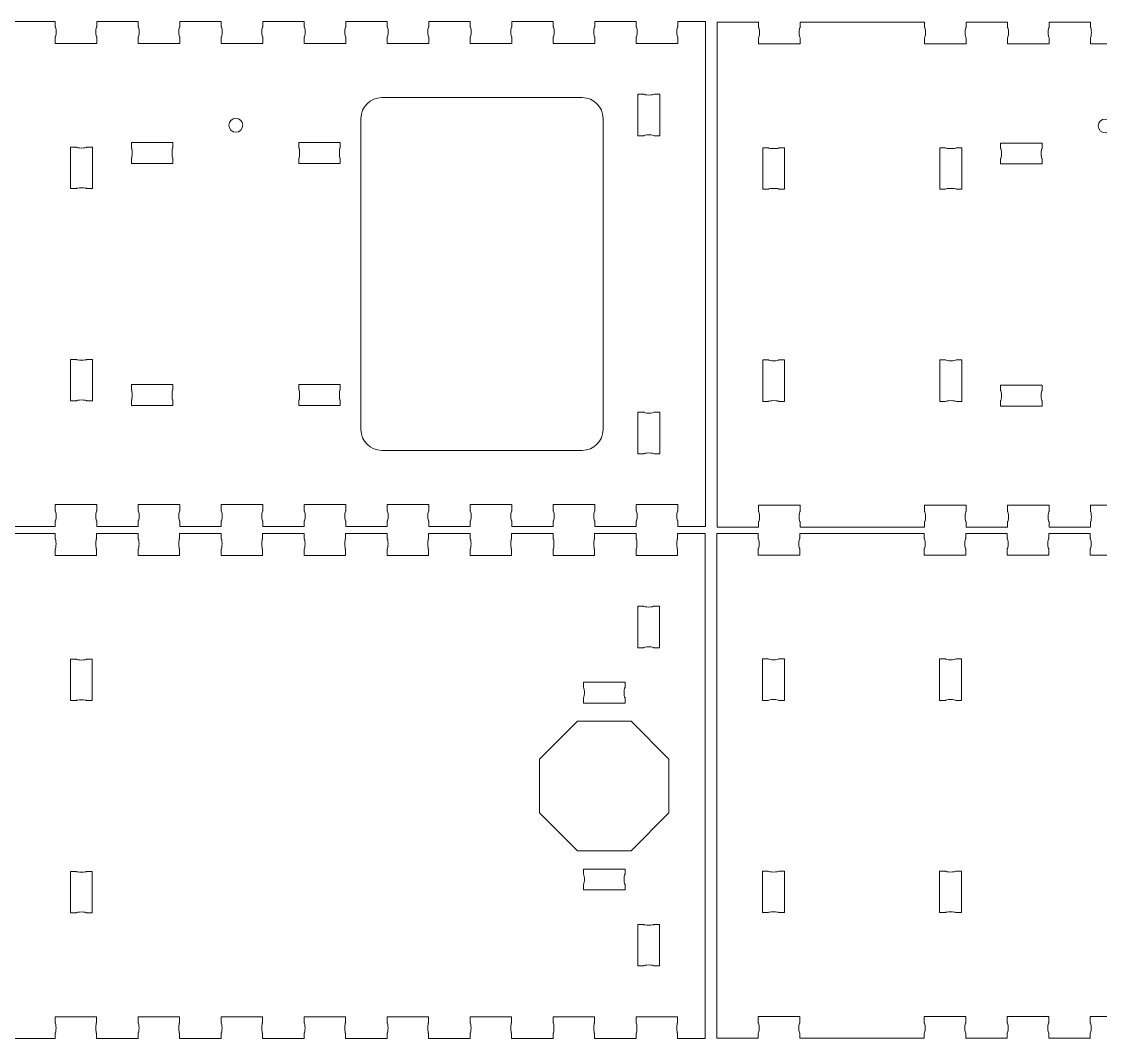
# Model space of a CAD drawing. Header units: millimetres. Extents: x 6 to 617, y 2 to 305.
# Drawn here: x 156.8 to 312.8, y 155.2 to 302.2 of the extents above; entities that cross this region are included whole.
import ezdxf

# ---------------------------------------------------------------- set-up
doc = ezdxf.new("R2010")
doc.units = ezdxf.units.MM
doc.header["$LTSCALE"] = 12.7
doc.linetypes.add('HIDDEN', pattern=[0.15, 0.1, -0.05])
doc.layers.add('Hidden', color=7, linetype='HIDDEN', lineweight=15)
doc.layers.add('Visible', color=1, linetype='Continuous', lineweight=13)

msp = doc.modelspace()

# ---------------------------------------------------------------- linework, layer by layer
at = {"layer": 'Hidden', "color": 5, "linetype": 'Continuous', "lineweight": 15}
for centre in [(187.79, 287.18), (313.47, 287.09)]:
    msp.add_circle(centre, 1, dxfattribs=at)
at = {"layer": 'Visible'}
for p, q in [((143.69, 302.18), (161.69, 302.18)), ((161.69, 301.43), (161.69, 302.18)), ((167.69, 301.43), (167.69, 302.18)), ((167.69, 302.18), (173.69, 302.18)), ((173.69, 301.43), (173.69, 302.18)), ((179.69, 301.43), (179.69, 302.18)), ((179.69, 302.18), (185.69, 302.18)), ((185.69, 301.43), (185.69, 302.18)), ((191.69, 301.43), (191.69, 302.18)), ((191.69, 302.18), (197.69, 302.18)), ((197.69, 301.43), (197.69, 302.18)), ((203.69, 301.43), (203.69, 302.18)), ((203.69, 302.18), (209.69, 302.18)), ((209.69, 301.43), (209.69, 302.18)), ((215.69, 301.43), (215.69, 302.18)), ((215.69, 302.18), (221.69, 302.18)), ((221.69, 301.43), (221.69, 302.18)), ((227.69, 301.43), (227.69, 302.18)), ((227.69, 302.18), (233.69, 302.18)), ((233.69, 301.43), (233.69, 302.18)), ((239.69, 301.43), (239.69, 302.18)), ((239.69, 302.18), (245.69, 302.18)), ((245.69, 301.43), (245.69, 302.18)), ((251.69, 301.43), (251.69, 302.18)), ((251.69, 302.18), (255.69, 302.18)), ((255.69, 229.18), (255.69, 302.18)), ((257.37, 302.09), (257.37, 229.09)), ((257.37, 302.09), (263.37, 302.09)), ((263.37, 301.34), (263.37, 302.09)), ((269.37, 301.34), (269.37, 302.09)), ((269.37, 302.09), (287.37, 302.09)), ((287.37, 301.34), (287.37, 302.09)), ((293.37, 301.34), (293.37, 302.09)), ((293.37, 302.09), (299.37, 302.09)), ((299.37, 301.34), (299.37, 302.09)), ((305.37, 301.34), (305.37, 302.09)), ((305.37, 302.09), (311.37, 302.09)), ((311.37, 301.34), (311.37, 302.09)), ((161.69, 299.03), (161.69, 299.93)), ((167.69, 299.03), (167.69, 299.93)), ((173.69, 299.03), (173.69, 299.93)), ((179.69, 299.03), (179.69, 299.93)), ((185.69, 299.03), (185.69, 299.93)), ((191.69, 299.03), (191.69, 299.93)), ((197.69, 299.03), (197.69, 299.93)), ((203.69, 299.03), (203.69, 299.93)), ((209.69, 299.03), (209.69, 299.93)), ((215.69, 299.03), (215.69, 299.93)), ((221.69, 299.03), (221.69, 299.93)), ((227.69, 299.03), (227.69, 299.93)), ((233.69, 299.03), (233.69, 299.93)), ((239.69, 299.03), (239.69, 299.93)), ((245.69, 299.03), (245.69, 299.93)), ((251.69, 299.03), (251.69, 299.93)), ((263.37, 298.94), (263.37, 299.84)), ((269.37, 298.94), (269.37, 299.84)), ((287.37, 298.94), (287.37, 299.84)), ((293.37, 298.94), (293.37, 299.84)), ((299.37, 298.94), (299.37, 299.84)), ((305.37, 298.94), (305.37, 299.84)), ((311.37, 298.94), (311.37, 299.84)), ((167.69, 299.03), (161.69, 299.03)), ((179.69, 299.03), (173.69, 299.03)), ((191.69, 299.03), (185.69, 299.03)), ((203.69, 299.03), (197.69, 299.03)), ((215.69, 299.03), (209.69, 299.03)), ((227.69, 299.03), (221.69, 299.03)), ((239.69, 299.03), (233.69, 299.03)), ((251.69, 299.03), (245.69, 299.03)), ((269.37, 298.94), (263.37, 298.94)), ((293.37, 298.94), (287.37, 298.94)), ((305.37, 298.94), (299.37, 298.94)), ((317.37, 298.94), (311.37, 298.94)), ((208.89, 291.18), (237.89, 291.18)), ((245.94, 285.68), (245.94, 291.68)), ((245.94, 291.68), (246.76, 291.68)), ((248.26, 291.68), (249.09, 291.68)), ((249.09, 285.68), (249.09, 291.68)), ((205.89, 288.18), (205.89, 243.18)), ((240.89, 288.18), (240.89, 243.18)), ((245.94, 285.68), (246.76, 285.68)), ((248.26, 285.68), (249.09, 285.68)), ((163.91, 284.02), (163.91, 278.02)), ((164.74, 284.02), (163.91, 284.02)), ((167.06, 284.02), (166.24, 284.02)), ((167.06, 284.02), (167.06, 278.02)), ((172.69, 284.68), (178.69, 284.68)), ((172.69, 284.68), (172.69, 283.93)), ((178.69, 284.68), (178.69, 283.93)), ((202.89, 284.68), (196.89, 284.68)), ((196.89, 284.68), (196.89, 283.93)), ((202.89, 284.68), (202.89, 283.93)), ((263.99, 283.93), (263.99, 277.93)), ((263.99, 283.93), (264.82, 283.93)), ((266.32, 283.93), (267.14, 283.93)), ((267.14, 283.93), (267.14, 277.93)), ((289.59, 283.93), (289.59, 277.93)), ((290.42, 283.93), (289.59, 283.93)), ((292.74, 283.93), (291.92, 283.93)), ((292.74, 283.93), (292.74, 277.93)), ((298.37, 284.59), (304.37, 284.59)), ((298.37, 284.59), (298.37, 283.84)), ((304.37, 284.59), (304.37, 283.84)), ((172.69, 282.43), (172.69, 281.68)), ((178.69, 282.43), (178.69, 281.68)), ((196.89, 282.43), (196.89, 281.68)), ((202.89, 282.43), (202.89, 281.68)), ((298.37, 282.34), (298.37, 281.59)), ((304.37, 282.34), (304.37, 281.59)), ((172.69, 281.68), (178.69, 281.68)), ((202.89, 281.68), (196.89, 281.68)), ((298.37, 281.59), (304.37, 281.59)), ((164.74, 278.02), (163.91, 278.02)), ((167.06, 278.02), (166.24, 278.02)), ((263.99, 277.93), (264.82, 277.93)), ((266.32, 277.93), (267.14, 277.93)), ((290.42, 277.93), (289.59, 277.93)), ((292.74, 277.93), (291.92, 277.93)), ((163.91, 247.34), (163.91, 253.34)), ((164.74, 253.34), (163.91, 253.34)), ((167.06, 253.34), (166.24, 253.34)), ((167.06, 247.34), (167.06, 253.34)), ((263.99, 253.25), (264.82, 253.25)), ((263.99, 247.25), (263.99, 253.25)), ((266.32, 253.25), (267.14, 253.25)), ((267.14, 247.25), (267.14, 253.25)), ((289.59, 247.25), (289.59, 253.25)), ((290.42, 253.25), (289.59, 253.25)), ((292.74, 253.25), (291.92, 253.25)), ((292.74, 247.25), (292.74, 253.25)), ((172.69, 249.68), (178.69, 249.68)), ((172.69, 248.93), (172.69, 249.68)), ((178.69, 248.93), (178.69, 249.68)), ((202.89, 249.68), (196.89, 249.68)), ((196.89, 248.93), (196.89, 249.68)), ((202.89, 248.93), (202.89, 249.68)), ((298.37, 249.59), (304.37, 249.59)), ((298.37, 248.84), (298.37, 249.59)), ((304.37, 248.84), (304.37, 249.59)), ((164.74, 247.34), (163.91, 247.34)), ((167.06, 247.34), (166.24, 247.34)), ((172.69, 246.68), (172.69, 247.43)), ((172.69, 246.68), (178.69, 246.68)), ((178.69, 246.68), (178.69, 247.43)), ((196.89, 246.68), (196.89, 247.43)), ((202.89, 246.68), (196.89, 246.68)), ((202.89, 246.68), (202.89, 247.43)), ((263.99, 247.25), (264.82, 247.25)), ((266.32, 247.25), (267.14, 247.25)), ((290.42, 247.25), (289.59, 247.25)), ((292.74, 247.25), (291.92, 247.25)), ((298.37, 246.59), (298.37, 247.34)), ((298.37, 246.59), (304.37, 246.59)), ((304.37, 246.59), (304.37, 247.34)), ((245.94, 245.68), (245.94, 239.68)), ((245.94, 245.68), (246.76, 245.68)), ((248.26, 245.68), (249.09, 245.68)), ((249.09, 245.68), (249.09, 239.68)), ((208.89, 240.18), (237.89, 240.18)), ((245.94, 239.68), (246.76, 239.68)), ((248.26, 239.68), (249.09, 239.68)), ((167.69, 232.33), (161.69, 232.33)), ((161.69, 232.33), (161.69, 231.43)), ((167.69, 232.33), (167.69, 231.43)), ((179.69, 232.33), (173.69, 232.33)), ((173.69, 232.33), (173.69, 231.43)), ((179.69, 232.33), (179.69, 231.43)), ((191.69, 232.33), (185.69, 232.33)), ((185.69, 232.33), (185.69, 231.43)), ((191.69, 232.33), (191.69, 231.43)), ((203.69, 232.33), (197.69, 232.33)), ((197.69, 232.33), (197.69, 231.43)), ((203.69, 232.33), (203.69, 231.43)), ((215.69, 232.33), (209.69, 232.33)), ((209.69, 232.33), (209.69, 231.43)), ((215.69, 232.33), (215.69, 231.43)), ((227.69, 232.33), (221.69, 232.33)), ((221.69, 232.33), (221.69, 231.43)), ((227.69, 232.33), (227.69, 231.43)), ((239.69, 232.33), (233.69, 232.33)), ((233.69, 232.33), (233.69, 231.43)), ((239.69, 232.33), (239.69, 231.43)), ((251.69, 232.33), (245.69, 232.33)), ((245.69, 232.33), (245.69, 231.43)), ((251.69, 232.33), (251.69, 231.43)), ((269.37, 232.24), (263.37, 232.24)), ((263.37, 232.24), (263.37, 231.34)), ((269.37, 232.24), (269.37, 231.34)), ((293.37, 232.24), (287.37, 232.24)), ((287.37, 232.24), (287.37, 231.34)), ((293.37, 232.24), (293.37, 231.34)), ((305.37, 232.24), (299.37, 232.24)), ((299.37, 232.24), (299.37, 231.34)), ((305.37, 232.24), (305.37, 231.34)), ((317.37, 232.24), (311.37, 232.24)), ((311.37, 232.24), (311.37, 231.34)), ((161.69, 229.93), (161.69, 229.18)), ((167.69, 229.93), (167.69, 229.18)), ((173.69, 229.93), (173.69, 229.18)), ((179.69, 229.93), (179.69, 229.18)), ((185.69, 229.93), (185.69, 229.18)), ((191.69, 229.93), (191.69, 229.18)), ((197.69, 229.93), (197.69, 229.18)), ((203.69, 229.93), (203.69, 229.18)), ((209.69, 229.93), (209.69, 229.18)), ((215.69, 229.93), (215.69, 229.18)), ((221.69, 229.93), (221.69, 229.18)), ((227.69, 229.93), (227.69, 229.18)), ((233.69, 229.93), (233.69, 229.18)), ((239.69, 229.93), (239.69, 229.18)), ((245.69, 229.93), (245.69, 229.18)), ((251.69, 229.93), (251.69, 229.18)), ((263.37, 229.84), (263.37, 229.09)), ((269.37, 229.84), (269.37, 229.09)), ((287.37, 229.84), (287.37, 229.09)), ((293.37, 229.84), (293.37, 229.09)), ((299.37, 229.84), (299.37, 229.09)), ((305.37, 229.84), (305.37, 229.09)), ((311.37, 229.84), (311.37, 229.09)), ((143.67, 228.15), (161.67, 228.15)), ((143.69, 229.18), (161.69, 229.18)), ((161.67, 227.4), (161.67, 228.15)), ((167.67, 227.4), (167.67, 228.15)), ((167.67, 228.15), (173.67, 228.15)), ((167.69, 229.18), (173.69, 229.18)), ((173.67, 227.4), (173.67, 228.15)), ((179.67, 227.4), (179.67, 228.15)), ((179.67, 228.15), (185.67, 228.15)), ((179.69, 229.18), (185.69, 229.18)), ((185.67, 227.4), (185.67, 228.15)), ((191.67, 227.4), (191.67, 228.15)), ((191.67, 228.15), (197.67, 228.15)), ((191.69, 229.18), (197.69, 229.18)), ((197.67, 227.4), (197.67, 228.15)), ((203.67, 227.4), (203.67, 228.15)), ((203.67, 228.15), (209.67, 228.15)), ((203.69, 229.18), (209.69, 229.18)), ((209.67, 227.4), (209.67, 228.15)), ((215.67, 227.4), (215.67, 228.15)), ((215.67, 228.15), (221.67, 228.15)), ((215.69, 229.18), (221.69, 229.18)), ((221.67, 227.4), (221.67, 228.15)), ((227.67, 227.4), (227.67, 228.15)), ((227.67, 228.15), (233.67, 228.15)), ((227.69, 229.18), (233.69, 229.18)), ((233.67, 227.4), (233.67, 228.15)), ((239.67, 227.4), (239.67, 228.15)), ((239.67, 228.15), (245.67, 228.15)), ((239.69, 229.18), (245.69, 229.18)), ((245.67, 227.4), (245.67, 228.15)), ((251.67, 227.4), (251.67, 228.15)), ((251.67, 228.15), (255.67, 228.15)), ((251.69, 229.18), (255.69, 229.18)), ((255.67, 155.15), (255.67, 228.15)), ((257.33, 228.18), (257.33, 155.18)), ((257.33, 228.18), (263.33, 228.18)), ((257.37, 229.09), (263.37, 229.09)), ((263.33, 227.43), (263.33, 228.18)), ((269.33, 227.43), (269.33, 228.18)), ((269.33, 228.18), (287.33, 228.18)), ((269.37, 229.09), (287.37, 229.09)), ((287.33, 227.43), (287.33, 228.18)), ((293.33, 227.43), (293.33, 228.18)), ((293.33, 228.18), (299.33, 228.18)), ((293.37, 229.09), (299.37, 229.09)), ((299.33, 227.43), (299.33, 228.18)), ((305.33, 227.43), (305.33, 228.18)), ((305.33, 228.18), (311.33, 228.18)), ((305.37, 229.09), (311.37, 229.09)), ((311.33, 227.43), (311.33, 228.18)), ((161.67, 225), (161.67, 225.9)), ((167.67, 225), (161.67, 225)), ((167.67, 225), (167.67, 225.9)), ((173.67, 225), (173.67, 225.9)), ((179.67, 225), (173.67, 225)), ((179.67, 225), (179.67, 225.9)), ((185.67, 225), (185.67, 225.9)), ((191.67, 225), (185.67, 225)), ((191.67, 225), (191.67, 225.9)), ((197.67, 225), (197.67, 225.9)), ((203.67, 225), (197.67, 225)), ((203.67, 225), (203.67, 225.9)), ((209.67, 225), (209.67, 225.9)), ((215.67, 225), (209.67, 225)), ((215.67, 225), (215.67, 225.9)), ((221.67, 225), (221.67, 225.9)), ((227.67, 225), (221.67, 225)), ((227.67, 225), (227.67, 225.9)), ((233.67, 225), (233.67, 225.9)), ((239.67, 225), (233.67, 225)), ((239.67, 225), (239.67, 225.9)), ((245.67, 225), (245.67, 225.9)), ((251.67, 225), (245.67, 225)), ((251.67, 225), (251.67, 225.9)), ((263.33, 225.03), (263.33, 225.93)), ((269.33, 225.03), (263.33, 225.03)), ((269.33, 225.03), (269.33, 225.93)), ((287.33, 225.03), (287.33, 225.93)), ((293.33, 225.03), (287.33, 225.03)), ((293.33, 225.03), (293.33, 225.93)), ((299.33, 225.03), (299.33, 225.93)), ((305.33, 225.03), (299.33, 225.03)), ((305.33, 225.03), (305.33, 225.93)), ((311.33, 225.03), (311.33, 225.93)), ((317.33, 225.03), (311.33, 225.03)), ((245.92, 211.65), (245.92, 217.65)), ((245.92, 217.65), (246.74, 217.65)), ((248.24, 217.65), (249.07, 217.65)), ((249.07, 211.65), (249.07, 217.65)), ((245.92, 211.65), (246.74, 211.65)), ((248.24, 211.65), (249.07, 211.65)), ((163.89, 209.99), (163.89, 203.99)), ((164.72, 209.99), (163.89, 209.99)), ((167.04, 209.99), (166.22, 209.99)), ((167.04, 209.99), (167.04, 203.99)), ((263.95, 210.02), (263.95, 204.02)), ((263.95, 210.02), (264.78, 210.02)), ((266.28, 210.02), (267.1, 210.02)), ((267.1, 210.02), (267.1, 204.02)), ((289.55, 210.02), (289.55, 204.02)), ((290.38, 210.02), (289.55, 210.02)), ((292.7, 210.02), (291.88, 210.02)), ((292.7, 210.02), (292.7, 204.02)), ((238.07, 206.65), (244.07, 206.65)), ((238.07, 205.9), (238.07, 206.65)), ((244.07, 205.9), (244.07, 206.65)), ((238.07, 203.65), (238.07, 204.4)), ((244.07, 203.65), (244.07, 204.4)), ((164.72, 203.99), (163.89, 203.99)), ((167.04, 203.99), (166.22, 203.99)), ((238.07, 203.65), (244.07, 203.65)), ((263.95, 204.02), (264.78, 204.02)), ((266.28, 204.02), (267.1, 204.02)), ((290.38, 204.02), (289.55, 204.02)), ((292.7, 204.02), (291.88, 204.02)), ((237.19, 201.01), (231.71, 195.53)), ((244.94, 201.01), (237.19, 201.01)), ((250.42, 195.53), (244.94, 201.01)), ((231.71, 195.53), (231.71, 187.78)), ((250.42, 187.78), (250.42, 195.53)), ((231.71, 187.78), (237.19, 182.3)), ((244.94, 182.3), (250.42, 187.78)), ((237.19, 182.3), (244.94, 182.3)), ((238.07, 179.65), (244.07, 179.65)), ((238.07, 179.65), (238.07, 178.9)), ((244.07, 179.65), (244.07, 178.9)), ((163.89, 173.31), (163.89, 179.31)), ((164.72, 179.31), (163.89, 179.31)), ((167.04, 179.31), (166.22, 179.31)), ((167.04, 173.31), (167.04, 179.31)), ((263.95, 179.34), (264.78, 179.34)), ((263.95, 173.34), (263.95, 179.34)), ((266.28, 179.34), (267.1, 179.34)), ((267.1, 173.34), (267.1, 179.34)), ((289.55, 173.34), (289.55, 179.34)), ((290.38, 179.34), (289.55, 179.34)), ((292.7, 179.34), (291.88, 179.34)), ((292.7, 173.34), (292.7, 179.34)), ((238.07, 177.4), (238.07, 176.65)), ((238.07, 176.65), (244.07, 176.65)), ((244.07, 177.4), (244.07, 176.65)), ((164.72, 173.31), (163.89, 173.31)), ((167.04, 173.31), (166.22, 173.31)), ((263.95, 173.34), (264.78, 173.34)), ((266.28, 173.34), (267.1, 173.34)), ((290.38, 173.34), (289.55, 173.34)), ((292.7, 173.34), (291.88, 173.34)), ((245.92, 171.65), (245.92, 165.65)), ((245.92, 171.65), (246.74, 171.65)), ((248.24, 171.65), (249.07, 171.65)), ((249.07, 171.65), (249.07, 165.65)), ((245.92, 165.65), (246.74, 165.65)), ((248.24, 165.65), (249.07, 165.65)), ((167.67, 158.3), (161.67, 158.3)), ((161.67, 158.3), (161.67, 157.4)), ((167.67, 158.3), (167.67, 157.4)), ((179.67, 158.3), (173.67, 158.3)), ((173.67, 158.3), (173.67, 157.4)), ((179.67, 158.3), (179.67, 157.4)), ((191.67, 158.3), (185.67, 158.3)), ((185.67, 158.3), (185.67, 157.4)), ((191.67, 158.3), (191.67, 157.4)), ((203.67, 158.3), (197.67, 158.3)), ((197.67, 158.3), (197.67, 157.4)), ((203.67, 158.3), (203.67, 157.4)), ((215.67, 158.3), (209.67, 158.3)), ((209.67, 158.3), (209.67, 157.4)), ((215.67, 158.3), (215.67, 157.4)), ((227.67, 158.3), (221.67, 158.3)), ((221.67, 158.3), (221.67, 157.4)), ((227.67, 158.3), (227.67, 157.4)), ((239.67, 158.3), (233.67, 158.3)), ((233.67, 158.3), (233.67, 157.4)), ((239.67, 158.3), (239.67, 157.4)), ((251.67, 158.3), (245.67, 158.3)), ((245.67, 158.3), (245.67, 157.4)), ((251.67, 158.3), (251.67, 157.4)), ((269.33, 158.33), (263.33, 158.33)), ((263.33, 158.33), (263.33, 157.43)), ((269.33, 158.33), (269.33, 157.43)), ((293.33, 158.33), (287.33, 158.33)), ((287.33, 158.33), (287.33, 157.43)), ((293.33, 158.33), (293.33, 157.43)), ((305.33, 158.33), (299.33, 158.33)), ((299.33, 158.33), (299.33, 157.43)), ((305.33, 158.33), (305.33, 157.43)), ((317.33, 158.33), (311.33, 158.33)), ((311.33, 158.33), (311.33, 157.43)), ((143.67, 155.15), (161.67, 155.15)), ((161.67, 155.9), (161.67, 155.15)), ((167.67, 155.9), (167.67, 155.15)), ((167.67, 155.15), (173.67, 155.15)), ((173.67, 155.9), (173.67, 155.15)), ((179.67, 155.9), (179.67, 155.15)), ((179.67, 155.15), (185.67, 155.15)), ((185.67, 155.9), (185.67, 155.15)), ((191.67, 155.9), (191.67, 155.15)), ((191.67, 155.15), (197.67, 155.15)), ((197.67, 155.9), (197.67, 155.15)), ((203.67, 155.9), (203.67, 155.15)), ((203.67, 155.15), (209.67, 155.15)), ((209.67, 155.9), (209.67, 155.15)), ((215.67, 155.9), (215.67, 155.15)), ((215.67, 155.15), (221.67, 155.15)), ((221.67, 155.9), (221.67, 155.15)), ((227.67, 155.9), (227.67, 155.15)), ((227.67, 155.15), (233.67, 155.15)), ((233.67, 155.9), (233.67, 155.15)), ((239.67, 155.9), (239.67, 155.15)), ((239.67, 155.15), (245.67, 155.15)), ((245.67, 155.9), (245.67, 155.15)), ((251.67, 155.9), (251.67, 155.15)), ((251.67, 155.15), (255.67, 155.15)), ((257.33, 155.18), (263.33, 155.18)), ((263.33, 155.93), (263.33, 155.18)), ((269.33, 155.93), (269.33, 155.18)), ((269.33, 155.18), (287.33, 155.18)), ((287.33, 155.93), (287.33, 155.18)), ((293.33, 155.93), (293.33, 155.18)), ((293.33, 155.18), (299.33, 155.18)), ((299.33, 155.93), (299.33, 155.18)), ((305.33, 155.93), (305.33, 155.18)), ((305.33, 155.18), (311.33, 155.18)), ((311.33, 155.93), (311.33, 155.18))]:
    msp.add_line(p, q, dxfattribs=at)
for centre, start, end in [((208.89, 288.18), 90, 180), ((237.89, 288.18), 0, 90), ((208.89, 243.18), 180, 270), ((237.89, 243.18), 270, 0)]:
    msp.add_arc(centre, 3, start, end, dxfattribs=at)
at = {"layer": 'Visible', "extrusion": (0, 0, -1)}
for centre, major_axis, start_param, end_param in [((161.69, 300.68), (0, -0.75), 3.141593, 6.283185), ((167.69, 300.68), (0, 0.75), 3.141593, 6.283185), ((173.69, 300.68), (0, -0.75), 3.141593, 6.283185), ((179.69, 300.68), (0, 0.75), 3.141593, 6.283185), ((185.69, 300.68), (0, -0.75), 3.141593, 6.283185), ((191.69, 300.68), (0, 0.75), 3.141593, 6.283185), ((197.69, 300.68), (0, -0.75), 3.141593, 6.283185), ((203.69, 300.68), (0, 0.75), 3.141593, 6.283185), ((209.69, 300.68), (0, -0.75), 3.141593, 6.283185), ((215.69, 300.68), (0, 0.75), 3.141593, 6.283185), ((221.69, 300.68), (0, -0.75), 3.141593, 6.283185), ((227.69, 300.68), (0, 0.75), 3.141593, 6.283185), ((233.69, 300.68), (0, -0.75), 3.141593, 6.283185), ((239.69, 300.68), (0, 0.75), 3.141593, 6.283185), ((245.69, 300.68), (0, -0.75), 3.141593, 6.283185), ((251.69, 300.68), (0, 0.75), 3.141593, 6.283185), ((263.37, 300.59), (0, -0.75), 3.141593, 6.283185), ((269.37, 300.59), (0, 0.75), 3.141593, 6.283185), ((287.37, 300.59), (0, -0.75), 3.141593, 6.283185), ((293.37, 300.59), (0, 0.75), 3.141593, 6.283185), ((299.37, 300.59), (0, -0.75), 3.141593, 6.283185), ((305.37, 300.59), (0, 0.75), 3.141593, 6.283185), ((311.37, 300.59), (0, -0.75), 3.141593, 6.283185), ((161.67, 226.65), (0, -0.75), 3.141593, 6.283185), ((167.67, 226.65), (0, 0.75), 3.141593, 6.283185), ((173.67, 226.65), (0, -0.75), 3.141593, 6.283185), ((179.67, 226.65), (0, 0.75), 3.141593, 6.283185), ((185.67, 226.65), (0, -0.75), 3.141593, 6.283185), ((191.67, 226.65), (0, 0.75), 3.141593, 6.283185), ((197.67, 226.65), (0, -0.75), 3.141593, 6.283185), ((203.67, 226.65), (0, 0.75), 3.141593, 6.283185), ((209.67, 226.65), (0, -0.75), 3.141593, 6.283185), ((215.67, 226.65), (0, 0.75), 3.141593, 6.283185), ((221.67, 226.65), (0, -0.75), 3.141593, 6.283185), ((227.67, 226.65), (0, 0.75), 3.141593, 6.283185), ((233.67, 226.65), (0, -0.75), 3.141593, 6.283185), ((239.67, 226.65), (0, 0.75), 3.141593, 6.283185), ((245.67, 226.65), (0, -0.75), 3.141593, 6.283185), ((251.67, 226.65), (0, 0.75), 3.141593, 6.283185), ((263.33, 226.68), (0, -0.75), 3.141593, 6.283185), ((269.33, 226.68), (0, 0.75), 3.141593, 6.283185), ((287.33, 226.68), (0, -0.75), 3.141593, 6.283185), ((293.33, 226.68), (0, 0.75), 3.141593, 6.283185), ((299.33, 226.68), (0, -0.75), 3.141593, 6.283185), ((305.33, 226.68), (0, 0.75), 3.141593, 6.283185), ((311.33, 226.68), (0, -0.75), 3.141593, 6.283185), ((238.07, 205.15), (0, 0.75), 0, 3.141593), ((244.07, 205.15), (0, -0.75), 0, 3.141593), ((238.07, 178.15), (0, 0.75), 0, 3.141593), ((244.07, 178.15), (0, -0.75), 0, 3.141593)]:
    msp.add_ellipse(centre, major_axis=major_axis, ratio=0.166667, start_param=start_param, end_param=end_param, dxfattribs=at)
at = {"layer": 'Visible'}
for centre, major_axis in [((247.51, 291.68), (0.75, 0)), ((247.51, 285.68), (-0.75, 0)), ((165.49, 284.02), (0.75, 0)), ((172.69, 283.18), (0, 0.75)), ((178.69, 283.18), (0, -0.75)), ((196.89, 283.18), (0, 0.75)), ((202.89, 283.18), (0, -0.75)), ((265.57, 283.93), (0.75, 0)), ((291.17, 283.93), (0.75, 0)), ((298.37, 283.09), (0, 0.75)), ((304.37, 283.09), (0, -0.75)), ((165.49, 278.02), (-0.75, 0)), ((265.57, 277.93), (-0.75, 0)), ((291.17, 277.93), (-0.75, 0)), ((165.49, 253.34), (0.75, 0)), ((265.57, 253.25), (0.75, 0)), ((291.17, 253.25), (0.75, 0)), ((172.69, 248.18), (0, 0.75)), ((178.69, 248.18), (0, -0.75)), ((196.89, 248.18), (0, 0.75)), ((202.89, 248.18), (0, -0.75)), ((298.37, 248.09), (0, 0.75)), ((304.37, 248.09), (0, -0.75)), ((165.49, 247.34), (-0.75, 0)), ((265.57, 247.25), (-0.75, 0)), ((291.17, 247.25), (-0.75, 0)), ((247.51, 245.68), (0.75, 0)), ((247.51, 239.68), (-0.75, 0)), ((161.69, 230.68), (0, 0.75)), ((167.69, 230.68), (0, -0.75)), ((173.69, 230.68), (0, 0.75)), ((179.69, 230.68), (0, -0.75)), ((185.69, 230.68), (0, 0.75)), ((191.69, 230.68), (0, -0.75)), ((197.69, 230.68), (0, 0.75)), ((203.69, 230.68), (0, -0.75)), ((209.69, 230.68), (0, 0.75)), ((215.69, 230.68), (0, -0.75)), ((221.69, 230.68), (0, 0.75)), ((227.69, 230.68), (0, -0.75)), ((233.69, 230.68), (0, 0.75)), ((239.69, 230.68), (0, -0.75)), ((245.69, 230.68), (0, 0.75)), ((251.69, 230.68), (0, -0.75)), ((263.37, 230.59), (0, 0.75)), ((269.37, 230.59), (0, -0.75)), ((287.37, 230.59), (0, 0.75)), ((293.37, 230.59), (0, -0.75)), ((299.37, 230.59), (0, 0.75)), ((305.37, 230.59), (0, -0.75)), ((311.37, 230.59), (0, 0.75)), ((247.49, 217.65), (0.75, 0)), ((247.49, 211.65), (-0.75, 0)), ((165.47, 209.99), (0.75, 0)), ((265.53, 210.02), (0.75, 0)), ((291.13, 210.02), (0.75, 0)), ((165.47, 203.99), (-0.75, 0)), ((265.53, 204.02), (-0.75, 0)), ((291.13, 204.02), (-0.75, 0)), ((165.47, 179.31), (0.75, 0)), ((265.53, 179.34), (0.75, 0)), ((291.13, 179.34), (0.75, 0)), ((165.47, 173.31), (-0.75, 0)), ((265.53, 173.34), (-0.75, 0)), ((291.13, 173.34), (-0.75, 0)), ((247.49, 171.65), (0.75, 0)), ((247.49, 165.65), (-0.75, 0)), ((161.67, 156.65), (0, 0.75)), ((167.67, 156.65), (0, -0.75)), ((173.67, 156.65), (0, 0.75)), ((179.67, 156.65), (0, -0.75)), ((185.67, 156.65), (0, 0.75)), ((191.67, 156.65), (0, -0.75)), ((197.67, 156.65), (0, 0.75)), ((203.67, 156.65), (0, -0.75)), ((209.67, 156.65), (0, 0.75)), ((215.67, 156.65), (0, -0.75)), ((221.67, 156.65), (0, 0.75)), ((227.67, 156.65), (0, -0.75)), ((233.67, 156.65), (0, 0.75)), ((239.67, 156.65), (0, -0.75)), ((245.67, 156.65), (0, 0.75)), ((251.67, 156.65), (0, -0.75)), ((263.33, 156.68), (0, 0.75)), ((269.33, 156.68), (0, -0.75)), ((287.33, 156.68), (0, 0.75)), ((293.33, 156.68), (0, -0.75)), ((299.33, 156.68), (0, 0.75)), ((305.33, 156.68), (0, -0.75)), ((311.33, 156.68), (0, 0.75))]:
    msp.add_ellipse(centre, major_axis=major_axis, ratio=0.166667, start_param=3.141593, end_param=6.283185, dxfattribs=at)

doc.saveas('drawing.dxf')
